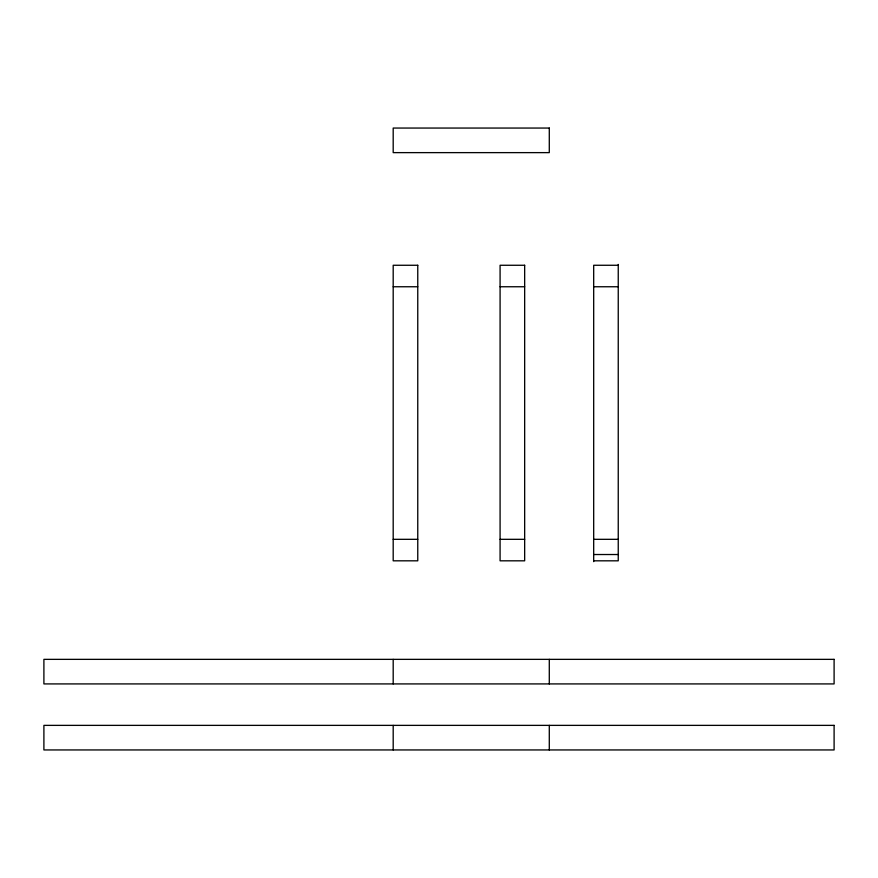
<?xml version="1.0" encoding="UTF-8"?>
<svg xmlns="http://www.w3.org/2000/svg" width="878" height="878" viewBox="0 0 878 878"><rect width="100%" height="100%" fill="white"/><g stroke="black" fill="none" stroke-linecap="round" stroke-linejoin="round"><path stroke-width="1.32" d="M618.244 265.266L593.682 265.266L593.682 561.624M393.19 286.755L417.763 286.755M500.087 286.755L524.66 286.755M593.682 286.755L618.244 286.755M393.19 539.322L417.763 539.322M500.087 539.322L524.66 539.322M593.682 539.322L618.244 539.322M593.682 554.523L618.244 554.523M593.682 560.822L618.244 560.822L618.244 264.421M549.288 659.356L549.288 683.918M549.288 725.371L549.288 749.944M393.19 659.356L393.19 683.918M393.19 725.371L393.19 749.944M549.288 128.056L393.19 128.056L393.19 152.629L549.288 152.629L549.288 128.056M417.763 265.266L393.19 265.266L393.19 560.822L417.763 560.822L417.763 265.266M524.66 265.266L500.087 265.266L500.087 560.822L524.66 560.822L524.66 265.266M834.1 659.356L43.9 659.356L43.9 683.918L834.1 683.918L834.1 659.356M834.1 725.371L43.9 725.371L43.9 749.944L834.1 749.944L834.1 725.371"/></g></svg>
